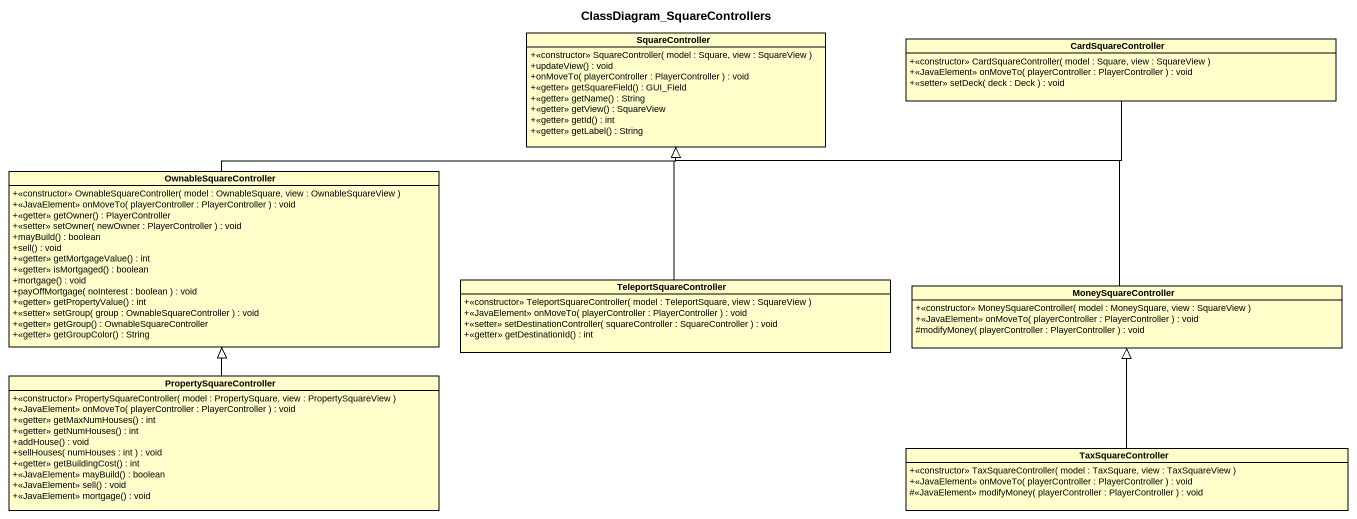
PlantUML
@startuml
title ClassDiagram_SquareControllers
hide circle
hide empty members
skinparam classAttributeIconSize 0
class SquareController {
  +<<constructor>> SquareController( model : Square, view : SquareView )
  +updateView() : void
  +onMoveTo( playerController : PlayerController ) : void
  +<<getter>> getSquareField() : GUI_Field
  +<<getter>> getName() : String
  +<<getter>> getView() : SquareView
  +<<getter>> getId() : int
  +<<getter>> getLabel() : String
}
class CardSquareController {
  +<<constructor>> CardSquareController( model : Square, view : SquareView )
  +<<JavaElement>> onMoveTo( playerController : PlayerController ) : void
  +<<setter>> setDeck( deck : Deck ) : void
}
class OwnableSquareController {
  +<<constructor>> OwnableSquareController( model : OwnableSquare, view : OwnableSquareView )
  +<<JavaElement>> onMoveTo( playerController : PlayerController ) : void
  +<<getter>> getOwner() : PlayerController
  +<<setter>> setOwner( newOwner : PlayerController ) : void
  +mayBuild() : boolean
  +sell() : void
  +<<getter>> getMortgageValue() : int
  +<<getter>> isMortgaged() : boolean
  +mortgage() : void
  +payOffMortgage( noInterest : boolean ) : void
  +<<getter>> getPropertyValue() : int
  +<<setter>> setGroup( group : OwnableSquareController ) : void
  +<<getter>> getGroup() : OwnableSquareController
  +<<getter>> getGroupColor() : String
}
class TeleportSquareController {
  +<<constructor>> TeleportSquareController( model : TeleportSquare, view : SquareView )
  +<<JavaElement>> onMoveTo( playerController : PlayerController ) : void
  +<<setter>> setDestinationController( squareController : SquareController ) : void
  +<<getter>> getDestinationId() : int
}
class MoneySquareController {
  +<<constructor>> MoneySquareController( model : MoneySquare, view : SquareView )
  +<<JavaElement>> onMoveTo( playerController : PlayerController ) : void
  #modifyMoney( playerController : PlayerController ) : void
}
class PropertySquareController {
  +<<constructor>> PropertySquareController( model : PropertySquare, view : PropertySquareView )
  +<<JavaElement>> onMoveTo( playerController : PlayerController ) : void
  +<<getter>> getMaxNumHouses() : int
  +<<getter>> getNumHouses() : int
  +addHouse() : void
  +sellHouses( numHouses : int ) : void
  +<<getter>> getBuildingCost() : int
  +<<JavaElement>> mayBuild() : boolean
  +<<JavaElement>> sell() : void
  +<<JavaElement>> mortgage() : void
}
class TaxSquareController {
  +<<constructor>> TaxSquareController( model : TaxSquare, view : TaxSquareView )
  +<<JavaElement>> onMoveTo( playerController : PlayerController ) : void
  #<<JavaElement>> modifyMoney( playerController : PlayerController ) : void
}
CardSquareController -left-|> SquareController
OwnableSquareController -right-|> SquareController
TeleportSquareController -up-|> SquareController
MoneySquareController -left-|> SquareController
PropertySquareController -up-|> OwnableSquareController
TaxSquareController -up-|> MoneySquareController
@enduml
